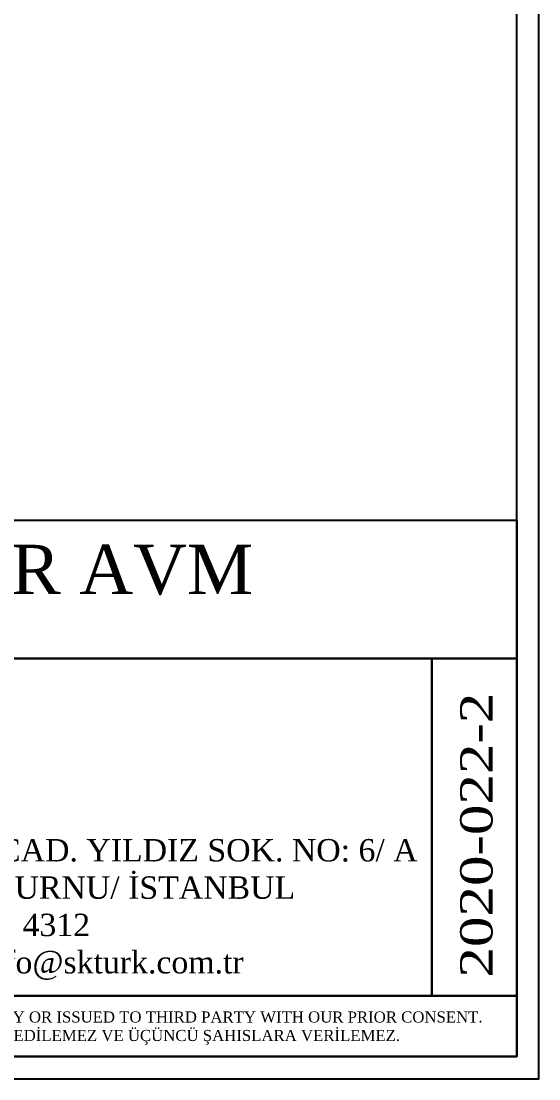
# Model space of a CAD drawing. Header units: millimetres. Extents: x 9129 to 19685, y -6152 to 3305.
# Drawn here: x 13258.4 to 13491.8, y 186 to 662.4 of the extents above; entities that cross this region are included whole.
import ezdxf
from ezdxf.enums import TextEntityAlignment as Align

# ---------------------------------------------------------------- set-up
doc = ezdxf.new("R2010")
doc.units = ezdxf.units.MM
doc.header["$LTSCALE"] = 5
doc.layers.add('Sktürk ANTET', color=7, linetype='Continuous')
doc.styles.add('CGOMEGA', font='times.ttf', dxfattribs={"height": 15})

msp = doc.modelspace()

# ---------------------------------------------------------------- linework, layer by layer
for points in [[(9376.82, 185.99), (13491.82, 185.99), (13491.82, 3125.99), (9376.82, 3125.99)], [(9386.82, 195.99), (13481.82, 195.99), (13481.82, 3115.99), (9386.82, 3115.99)]]:
    msp.add_lwpolyline(points, close=True)
at = {"layer": 'Sktürk ANTET'}
for points in [[(12683.27, 437.67), (13481.82, 437.67), (13481.82, 375.39), (12683.27, 375.39)], [(13028.36, 375.39), (13443.55, 375.39), (13443.55, 223.4), (13028.36, 223.4)], [(13443.55, 375.39), (13481.82, 375.39), (13481.82, 223.4), (13443.55, 223.4)], [(12683.27, 223.4), (13481.82, 223.4), (13481.82, 195.99), (12683.27, 195.99)]]:
    msp.add_lwpolyline(points, close=True, dxfattribs=at)

# ---------------------------------------------------------------- texts
at = {"layer": 'Sktürk ANTET', "style": 'CGOMEGA'}
msp.add_text('MAGNOLIA BAKERY | EMAAR AVM', height=22.2361, dxfattribs=at).set_placement((13082.54, 404.32), align=Align.CENTER)
at = {"layer": 'Sktürk ANTET', "style": 'CGOMEGA', "width": 1.25}
msp.add_text('2020-022-2', height=14.569, rotation=90, dxfattribs=at).set_placement((13470.93, 231.6))
at = {"layer": 'Sktürk ANTET', "attachment_point": 5, "style": 'CGOMEGA'}
for s, insert, char_height, width in [('MALTEPE MAH. DAVUTPAŞA CAD. YILDIZ SOK. NO: 6/ A\\PDAVUTPAŞA/ ZEYTİNBURNU/ İSTANBUL\\Pp: 0212 909 4312\\Pw: skturk.com.tr | e: info@skturk.com.tr', (13235.95, 262.08), 10.0863, 474.4046), ("THIS DRAWING REMAINS THE PROPERTY OF {\\fTimes New Roman|b0|i0|c162|p18;SKTÜRK ENDÜSTRİYEL MUTFAK SAN. VE TİC. LTD. ŞTİ. }AND MAY ONLY BE COPIED COMPLETELY OR PARTY OR ISSUED TO THIRD PARTY WITH OUR PRIOR CONSENT.\\PBU RESİM {\\fTimes New Roman|b0|i0|c162|p18;SKTÜRK ENDÜSTRİYEL MUTFAK SAN. VE TİC. LTD. ŞTİ.'NİN }MALI OLUP YAZILI İZİN OLMADIKÇA KISMEN VEYA TAMAMEN KOPYA EDİLEMEZ VE ÜÇÜNCÜ ŞAHISLARA VERİLEMEZ.", (13087.26, 208.88), 5, 796.0812)]:
    msp.add_mtext(s, dxfattribs=dict(at, insert=insert, char_height=char_height, width=width))

doc.saveas('drawing.dxf')
